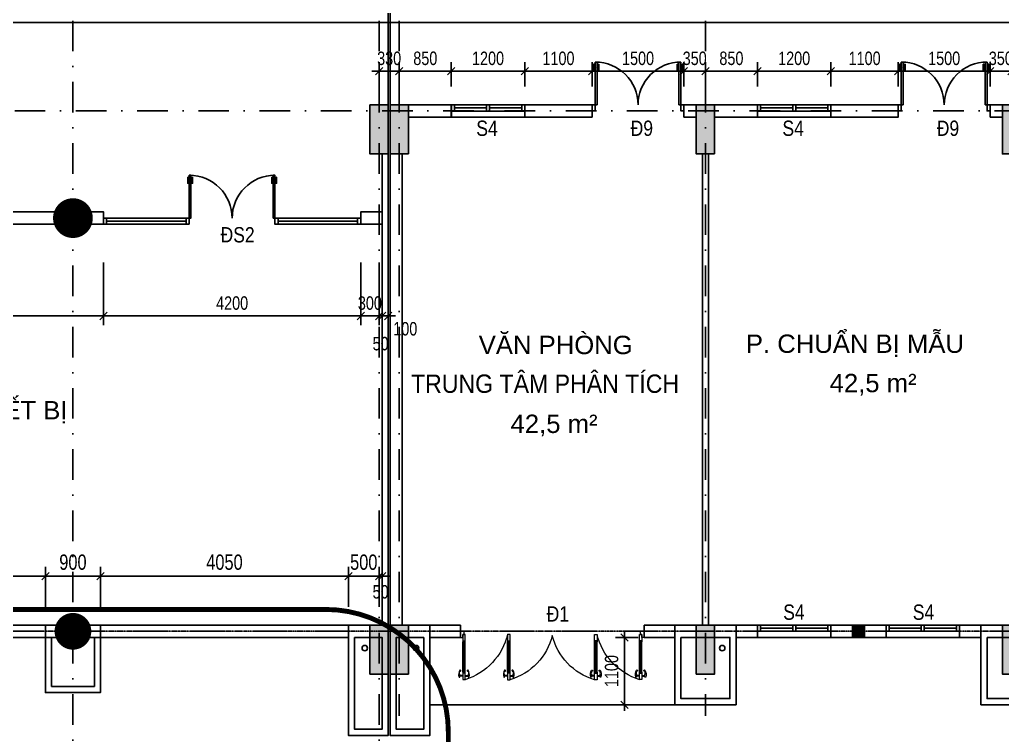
# Model space of a CAD drawing. Header units: millimetres. Extents: x -9574 to 115615, y -25569 to 161230.
# Drawn here: x 34460 to 50510, y -1700 to 9992 of the extents above; entities that cross this region are included whole.
import ezdxf
from ezdxf.enums import TextEntityAlignment as Align

# ---------------------------------------------------------------- set-up
doc = ezdxf.new("R2010")
doc.units = ezdxf.units.MM
for name, pattern in [('KHOANH CT RAM$0$HIDDEN', [9.525, 6.35, -3.175]), ('luoi  H3$0$DASHDOT', [1, 0.5, -0.25, 0, -0.25]), ('luoi  H3$0$DASHDOT2', [0.5, 0.25, -0.125, 0, -0.125])]:
    doc.linetypes.add(name, pattern=pattern)
for name, color, linetype in [('$1$KICHTHUOC', 2, 'Continuous'), ('cot TT T1$0$COT1', 7, 'Continuous'), ('cot TT T1$0$COTPHU7', 7, 'Continuous'), ('CUA3', 3, 'Continuous'), ('cuaTT T1$0$TEXTcuaT1', 2, 'Continuous'), ('DAUCAT$0$GHICHU', 6, 'Continuous'), ('dimTT T1$0$HATCH', 8, 'Continuous'), ('dimTT T1$0$KICHTHUOC', 2, 'Continuous'), ('GAIN TT 1$0$TUONG6', 6, 'Continuous'), ('KHOANH CT RAM$0$REC', 40, 'KHOANH CT RAM$0$HIDDEN'), ('luoi  H3$0$luoi  khe', 5, 'Continuous'), ('luoi  H3$0$truc 3', 8, 'Continuous'), ('luoi  H3$0$TRUC9', 251, 'luoi  H3$0$DASHDOT'), ('text T1$0$textH3', 4, 'Continuous'), ('TT T1$0$03', 4, 'Continuous'), ('TT T1$0$COTPHU7', 7, 'Continuous'), ('TT T1$0$CUA3', 3, 'Continuous'), ('TT T1$0$DODOC2', 7, 'Continuous'), ('TT T1$0$TUONG6', 6, 'Continuous')]:
    doc.layers.add(name, color=color, linetype=linetype)
doc.layers.add('TT T1$0$N-CUA', color=4, linetype='Continuous', lineweight=18)
doc.styles.add('cuaTT T1$0$VNI-Helve-Condense', font='vhelvcn_0.ttf')
doc.styles.add('DAUCAT$0$Tahoma', font='tahoma_1.ttf')
doc.styles.add('dimTT T1$0$Standard', font='txt')
doc.styles.add('dimTT T1$1$VSIMPLEX.SHX', font='VSIMPLEX.SHX', dxfattribs={"width": 0.8})
doc.styles.add('text T1$0$VNI-HELVE', font='vhelven_0.ttf')
doc.dimstyles.new('dimTT T1$0$Standard', dxfattribs={"dimtxt": 0.18, "dimasz": 0.18, "dimexe": 0.18, "dimexo": 0.0625, "dimgap": 0.09, "dimtad": 0, "dimtih": 1, "dimtoh": 1, "dimdec": 4, "dimzin": 0, "dimdsep": 46, "dimtxsty": 'dimTT T1$0$Standard', "dimcen": 0.09, "dimadec": 0, "dimazin": 0, "dimtfac": 1, "dimtdec": 4, "dimtofl": 0, "dimtmove": 0, "dimatfit": 3, "dimfxl": 0, "dimtolj": 1, "dimtzin": 0, "dimarcsym": 0})
doc.dimstyles.new('dimTT T1$1$1-100', dxfattribs={"dimscale": 0, "dimtxt": 220, "dimasz": 120, "dimexe": 150, "dimexo": 300, "dimgap": 100, "dimtad": 1, "dimdec": 0, "dimzin": 0, "dimdsep": 46, "dimtxsty": 'dimTT T1$1$VSIMPLEX.SHX', "dimblk1": 'dimTT T1$1$_OBLIQUE', "dimblk2": 'dimTT T1$1$_OBLIQUE', "dimsah": 1, "dimcen": 0, "dimdle": 100, "dimclrd": 2, "dimclre": 2, "dimclrt": 4, "dimadec": 0, "dimazin": 0, "dimtfac": 1, "dimtdec": 0, "dimtix": 1, "dimtmove": 2, "dimatfit": 3, "dimfxl": 0, "dimtolj": 1, "dimtzin": 0, "dimlwd": -1, "dimlwe": -1, "dimarcsym": 0})

# ---------------------------------------------------------------- blocks, each defined once
blk = doc.blocks.new('luoi  H3')
at = {"layer": 'luoi  H3$0$luoi  khe', "color": 5, "ltscale": 200}
for p, q in [((40480, 23349.4), (40480, 100)), ((40510, 23349.4), (40510, 100))]:
    blk.add_line(p, q, dxfattribs=at)
at = {"layer": 'luoi  H3$0$truc 3', "linetype": 'luoi  H3$0$DASHDOT2', "ltscale": 2000}
for p, q in [((35330, 23976.2), (35330, -12863.1)), ((40330, 23976.2), (40330, -12863.1)), ((40660, 23976.2), (40660, -1379.3)), ((45660, 23976.2), (45660, -1379.3)), ((67881.8, 8500), (5.2, 8500)), ((66816.3, 0), (-994.8, 0))]:
    blk.add_line(p, q, dxfattribs=at)
at = {"layer": 'luoi  H3$0$TRUC9', "ltscale": 2}
blk.add_line((66816.3, 0), (-994.8, 0), dxfattribs=at)
blk = doc.blocks.new('TT T1$0$A$C75A46D49')
at = {"layer": 'TT T1$0$N-CUA'}
for p, q in [((-4255, 411), (-4303, 411)), ((-4255, 401), (-4303, 401)), ((-4255, 344), (-4255, -148)), ((-4215, 411), (-4166, 411)), ((-4215, 401), (-4166, 401)), ((-4214, 344), (-4214, -148)), ((-3524, 412), (-3572, 412)), ((-3524, 402), (-3572, 402)), ((-3524, 345), (-3524, -148)), ((-3483, 412), (-3435, 412)), ((-3483, 402), (-3435, 402)), ((-3483, 345), (-3483, -148)), ((-2102, 412), (-2150, 412)), ((-2102, 402), (-2150, 402)), ((-2102, 345), (-2102, -148)), ((-2061, 412), (-2013, 412)), ((-2061, 402), (-2013, 402)), ((-2061, 345), (-2061, -148)), ((-1368, 411), (-1417, 411)), ((-1368, 401), (-1417, 401)), ((-1368, 344), (-1368, -148)), ((-1328, 411), (-1280, 411)), ((-1328, 401), (-1280, 401)), ((-1328, 344), (-1328, -148))]:
    blk.add_line(p, q, dxfattribs=at)
at = {"layer": 'TT T1$0$N-CUA', "color": 8}
for p, q in [((-4243, 344), (-4243, -148)), ((-4227, 344), (-4227, -148)), ((-3512, 345), (-3512, -148)), ((-3495, 345), (-3495, -148)), ((-2090, 345), (-2090, -148)), ((-2073, 345), (-2073, -148)), ((-1356, 344), (-1356, -148)), ((-1340, 344), (-1340, -148))]:
    blk.add_line(p, q, dxfattribs=at)
at = {"layer": 'TT T1$0$N-CUA'}
for points in [[(-4302, 329, -0.468874), (-4288, 324, -0.765143), (-4303, 312, -0.211764), (-4316, 425), (-4303, 425), (-4303, 388, 0.208252)], [(-4181, 324, -0.468874), (-4167, 329, 0.208252), (-4166, 388), (-4166, 425), (-4153, 425, -0.211764), (-4166, 312, -0.765143)], [(-3571, 330, -0.468874), (-3557, 325, -0.765143), (-3572, 313, -0.211764), (-3585, 426), (-3572, 426), (-3572, 389, 0.208252)], [(-3450, 325, -0.468874), (-3435, 330, 0.208252), (-3435, 389), (-3435, 426), (-3422, 426, -0.211764), (-3435, 313, -0.765143)], [(-2135, 325, 0.468874), (-2150, 330, -0.208252), (-2150, 389), (-2150, 426), (-2163, 426, 0.211764), (-2150, 313, 0.765143)], [(-2014, 330, 0.468874), (-2028, 325, 0.765143), (-2013, 313, 0.211764), (-2000, 426), (-2013, 426), (-2013, 389, -0.208252)], [(-1402, 324, 0.468874), (-1416, 329, -0.208252), (-1417, 388), (-1417, 425), (-1430, 425, 0.211764), (-1417, 312, 0.765143)], [(-1280, 329, 0.468874), (-1295, 324, 0.765143), (-1280, 312, 0.211764), (-1267, 425), (-1280, 425), (-1280, 388, -0.208252)]]:
    blk.add_lwpolyline(points, format="xyb", close=True, dxfattribs=at)
for points in [[(-4243, 360), (-4243, 344), (-4255, 344), (-4255, 468), (-4214, 468), (-4214, 344), (-4227, 344), (-4227, 360)], [(-3512, 361), (-3512, 345), (-3524, 345), (-3524, 469), (-3483, 469), (-3483, 345), (-3495, 345), (-3495, 361)], [(-2073, 361), (-2073, 345), (-2061, 345), (-2061, 469), (-2102, 469), (-2102, 345), (-2090, 345), (-2090, 361)], [(-1340, 360), (-1340, 344), (-1328, 344), (-1328, 468), (-1368, 468), (-1368, 344), (-1356, 344), (-1356, 360)], [(-4255, -148), (-4243, -148), (-4243, -164), (-4227, -164), (-4227, -148), (-4214, -148), (-4214, -272), (-4255, -272)], [(-3524, -148), (-3512, -148), (-3512, -164), (-3495, -164), (-3495, -148), (-3483, -148), (-3483, -272), (-3524, -272)], [(-2061, -148), (-2073, -148), (-2073, -164), (-2090, -164), (-2090, -148), (-2102, -148), (-2102, -272), (-2061, -272)], [(-1328, -148), (-1340, -148), (-1340, -164), (-1356, -164), (-1356, -148), (-1368, -148), (-1368, -272), (-1328, -272)], [(-4230, -272), (-4230, -322), (-4292, -322), (-4292, -222), (-4255, -222), (-4255, -272)], [(-1352, -272), (-1352, -322), (-1291, -322), (-1291, -222), (-1328, -222), (-1328, -272)]]:
    blk.add_lwpolyline(points, close=True, dxfattribs=at)
at = {"layer": 'TT T1$0$N-CUA', "color": 8}
for centre, radius, start, end in [((-4521, -510), 1025, 13.3849, 72.6193), ((-3765, -491), 1001, 13.7039, 73.6477), ((-1820, -491), 1001, 106.3523, 166.2961), ((-1062, -512), 1027, 107.3331, 166.4857)]:
    blk.add_arc(centre, radius, start, end, dxfattribs=at)
blk = doc.blocks.new('TT T1$0$2CANH-03')
at = {"color": 7, "linetype": 'Continuous'}
for p, q in [((-2.4, 93.1), (0, 93.1)), ((-2.4, 91.8), (0, 91.8)), ((4, 93.1), (6.4, 93.1)), ((4, 91.8), (6.4, 91.8)), ((196, 93.1), (193.6, 93.1)), ((196, 91.8), (193.6, 91.8)), ((202.4, 93.1), (200, 93.1)), ((202.4, 91.8), (200, 91.8))]:
    blk.add_line(p, q, dxfattribs=at)
at = {"color": 4, "linetype": 'Continuous'}
for points in [[(-3.7, 95.3), (-2.4, 95.3), (-2.4, 81.3), (-3.7, 81.3)], [(0, 0), (0, 100), (4, 100), (4, 0)], [(7.7, 95.3), (6.4, 95.3), (6.4, 81.3), (7.7, 81.3)], [(192.3, 95.3), (193.6, 95.3), (193.6, 81.3), (192.3, 81.3)], [(200, 0), (200, 100), (196, 100), (196, 0)], [(203.7, 95.3), (202.4, 95.3), (202.4, 81.3), (203.7, 81.3)]]:
    blk.add_lwpolyline(points, close=True, dxfattribs=at)
at = {"linetype": 'Continuous'}
for centre, start, end in [((0, 0), 0, 90), ((200, 0), 90, 180)]:
    blk.add_arc(centre, 100, start, end, dxfattribs=at)
blk = doc.blocks.new('TT T1$0$2CANH-05A')
at = {"layer": 'TT T1$0$CUA3'}
for p, q in [((1350, 100), (50, 100)), ((1350, 50), (50, 50)), ((1350, 0), (50, 0)), ((4150, 100), (2850, 100)), ((4150, 50), (2850, 50)), ((4150, 0), (2850, 0))]:
    blk.add_line(p, q, dxfattribs=at)
for points in [[(50, 0), (0, 0), (0, 100), (50, 100)], [(1400, 0), (1350, 0), (1350, 100), (1400, 100)], [(2850, 0), (2800, 0), (2800, 100), (2850, 100)], [(4200, 0), (4150, 0), (4150, 100), (4200, 100)]]:
    blk.add_lwpolyline(points, close=True, dxfattribs=at)
at = {"layer": 'TT T1$0$CUA3', "xscale": 7, "yscale": 7, "zscale": 7}
blk.add_blockref('TT T1$0$2CANH-03', (1400, 100), dxfattribs=at)
blk = doc.blocks.new('TT T1$0$CUA 1200')
at = {"layer": 'TT T1$0$CUA3'}
for p, q in [((230027, 244954), (228827, 244954)), ((230027, 244854), (230027, 244954)), ((230027, 244854), (228827, 244854)), ((229402, 244804), (228877, 244804)), ((229977, 244804), (229452, 244804)), ((230027, 244754), (228827, 244754))]:
    blk.add_line(p, q, dxfattribs=at)
blk.add_lwpolyline([(228827, 244854), (228827, 244954)], dxfattribs=at)
for points in [[(228827, 244754), (228877, 244754), (228877, 244854), (228827, 244854)], [(229452, 244754), (229402, 244754), (229402, 244854), (229452, 244854)], [(230027, 244754), (229977, 244754), (229977, 244854), (230027, 244854)]]:
    blk.add_lwpolyline(points, close=True, dxfattribs=at)
blk = doc.blocks.new('TT T1$0$Cotvuong')
blk.add_hatch(color=256).paths.add_polyline_path([(50, 50), (-50, 50), (-50, -50), (50, -50)])
blk.add_lwpolyline([(-50, -50), (50, -50), (50, 50), (-50, 50)], close=True)
blk.add_point((0, 0))
blk = doc.blocks.new('TT T1$0$D1500')
at = {"linetype": 'Continuous'}
for p, q in [((-700, -50), (-700, -82)), ((0, -50), (-700, -50)), ((-700, -82), (0, -82)), ((-550, -20), (-663, -20)), ((-663, -20), (-663, -31)), ((-663, -31), (-550, -31)), ((-663, -102), (-550, -102)), ((-663, -112), (-663, -102)), ((-550, -112), (-663, -112)), ((-645, -31), (-645, -50)), ((-645, -82), (-645, -102)), ((-634, -31), (-634, -50)), ((-634, -82), (-634, -102)), ((-550, -31), (-550, -20)), ((-550, -102), (-550, -112)), ((-700, -1418), (0, -1418)), ((-700, -1450), (-700, -1418)), ((-550, -1388), (-663, -1388)), ((-663, -1388), (-663, -1398)), ((-663, -1398), (-550, -1398)), ((-645, -1418), (-645, -1398)), ((-634, -1418), (-634, -1398)), ((-550, -1398), (-550, -1388)), ((0, -1450), (-700, -1450)), ((-663, -1469), (-550, -1469)), ((-663, -1480), (-663, -1469)), ((-550, -1480), (-663, -1480)), ((-645, -1469), (-645, -1450)), ((-634, -1469), (-634, -1450)), ((-550, -1469), (-550, -1480))]:
    blk.add_line(p, q, dxfattribs=at)
at = {"color": 4, "linetype": 'Continuous'}
for p, q in [((0, -82), (0, -50)), ((0, -1418), (0, -1450))]:
    blk.add_line(p, q, dxfattribs=at)
at = {"ltscale": 2}
for points in [[(0, -50), (100, -50), (100, 0), (0, 0)], [(0, -1500), (100, -1500), (100, -1450), (0, -1450)]]:
    blk.add_lwpolyline(points, close=True, dxfattribs=at)
at = {"linetype": 'Continuous', "extrusion": (0, 0, -1)}
blk.add_ellipse((0, -50), major_axis=(495, 495), ratio=1, start_param=2.356194, end_param=3.926991, dxfattribs=at)
at = {"linetype": 'Continuous'}
blk.add_ellipse((0, -1450), major_axis=(-495, 495), ratio=1, start_param=-0.785398, end_param=0.785398, dxfattribs=at)
blk = doc.blocks.new('TT T1')
at = {"layer": 'TT T1$0$03'}
blk.add_lwpolyline([(45160, -1199.6), (41160, -1199.6)], dxfattribs=at)
at = {"layer": 'TT T1$0$DODOC2', "ltscale": 2}
for centre in [(40096.7, -274.4), (40935.2, -274.4), (45935, -274.4)]:
    blk.add_circle(centre, 45, dxfattribs=at)
at = {"layer": 'TT T1$0$TUONG6'}
for points in [[(40810, 8400), (41510, 8400), (41510, 8600), (40810, 8600)], [(42710, 8600), (43810, 8600), (43810, 8400), (42710, 8400)], [(45310, 8400), (45310, 8600), (45510, 8600), (45510, 8400)], [(45810, 8400), (46510, 8400), (46510, 8600), (45810, 8600)], [(47710, 8600), (48810, 8600), (48810, 8400), (47710, 8400)], [(50310, 8400), (50310, 8600), (50510, 8600), (50510, 8400)], [(40380, 7800), (40380, 100.4), (40480, 100.4), (40480, 7800)], [(40510, 7800), (40510, 100.4), (40710, 100.4), (40710, 7800)], [(45610, 7800.2), (45610, 100.6), (45710, 100.6), (45710, 7800.6)], [(35330, 6650.2), (35330, 6850.2), (29830, 6850.2), (29830, 6650.2)], [(35330, 6650.2), (35330, 6850.2), (35830, 6850.2), (35830, 6650.2)], [(40380, 6850.2), (40380, 6650.2), (40030, 6650.2), (40030, 6850.2)], [(41660.1, 100.4), (41160.2, 100.4), (41160.2, -99.6), (41660.1, -99.6)], [(44660.1, 100.4), (45160, 100.4), (45160, -99.6), (44660.1, -99.6)], [(46160, -99.3), (46510, -99.3), (46510, 100.7), (46160, 100.7)], [(47710, 100.7), (48060, 100.7), (48060, -99.3), (47710, -99.3)], [(48610, 100.7), (48260, 100.7), (48260, -99.3), (48610, -99.3)], [(50160, -99.3), (49810, -99.3), (49810, 100.7), (50160, 100.7)]]:
    blk.add_lwpolyline(points, close=True, dxfattribs=at)
blk.add_lwpolyline([(25830, 100.4), (39829.9, 100.4), (39829.9, -99.6), (25830, -99.6)], dxfattribs=at)
at = {"layer": 'TT T1$0$03', "rotation": 180}
for p in [(271537.4, 253353.6), (276537.4, 253353.6), (276537.4, 244854.3), (278637.4, 244854.3)]:
    blk.add_blockref('TT T1$0$CUA 1200', p, dxfattribs=at)
at = {"layer": 'TT T1$0$COTPHU7', "ltscale": 2, "xscale": 2, "yscale": 2, "rotation": 180}
blk.add_blockref('TT T1$0$Cotvuong', (48160, 0.7), dxfattribs=at)
at = {"layer": 'TT T1$0$CUA3', "rotation": 270}
for p in [(45310, 8600), (50310, 8600)]:
    blk.add_blockref('TT T1$0$D1500', p, dxfattribs=at)
at = {"layer": 'TT T1$0$CUA3'}
blk.add_blockref('TT T1$0$2CANH-05A', (35830, 6650.2), dxfattribs=at)
at = {"layer": 'TT T1$0$CUA3', "xscale": -1, "rotation": 180}
blk.add_blockref('TT T1$0$A$C75A46D49', (45951.7, -321.9), dxfattribs=at)
blk = doc.blocks.new('text T1')
at = {"layer": 'text T1$0$textH3', "style": 'text T1$0$VNI-HELVE'}
for s, p in [('VAÊN PHOØNG', (41958, 4528)), ('P. CHUAÅN BÒ MAÃU', (46321, 4548)), ('42,5 m²', (47689, 3906)), ('P. THÍ NGHIEÄM THIEÁT BÒ', (30422, 3462)), ('42,5 m²', (42478, 3240))]:
    blk.add_text(s, height=300, dxfattribs=at).set_placement(p)
at = {"layer": 'text T1$0$textH3', "style": 'text T1$0$VNI-HELVE', "width": 0.9}
blk.add_text(' TRUNG TAÂM PHAÂN TÍCH', height=300, dxfattribs=at).set_placement((40747, 3895))
blk = doc.blocks.new('*U229')
blk.add_line((-7.94, 0), (-1020, 0))
at = {"style": 'DAUCAT$0$Tahoma', "flags": 8}
for tag, p in [('VIEWNUMBER-b', (-1027.94, 0)), ('VIEWNUMBER', (0, 0))]:
    blk.add_attdef(tag, text='', height=2.5, dxfattribs=at).set_placement(p, align=Align.BOTTOM_CENTER)
for tag, p in [('SHEETNUMBER-b', (-1027.94, -1.59)), ('SHEETNUMBER', (0, -1.59))]:
    blk.add_attdef(tag, text='', height=2.5, dxfattribs=at).set_placement(p, align=Align.TOP_CENTER)
blk = doc.blocks.new('DAUCAT')
at = {"layer": 'DAUCAT$0$GHICHU', "color": 6, "xscale": 70, "yscale": 70, "zscale": 70}
blk.add_blockref('*U229', (68831, 9947), dxfattribs=at)
blk = doc.blocks.new('GAIN TT 1')
at = {"layer": 'GAIN TT 1$0$TUONG6'}
for points in [[(34880.1, 100), (35780.1, 100), (35780.1, -500), (35780.1, -500), (35780.1, -1000), (34880.1, -1000), (34880.1, -500), (34880.1, -500), (34880.1, 100), (34880.1, 100)], [(35680.1, -100), (35680.1, -400), (35680.1, -400), (35680.1, -900), (34980.1, -900), (34980.1, -400), (34980.1, -400), (34980.1, -100), (35680.1, -100)]]:
    blk.add_lwpolyline(points, dxfattribs=at)
for points in [[(39829.9, 100.5), (40480, 100.5), (40480, -1699.6), (39829.9, -1699.6)], [(41160.1, 100.5), (40510, 100.5), (40510, -1699.6), (41160.1, -1699.6)], [(45160, 100.4), (46160, 100.4), (46160, -1199.2), (45160, -1199.2)], [(50160, 100.4), (51160, 100.4), (51160, -1199.2), (50160, -1199.2)], [(39929.9, -99.5), (40380, -99.5), (40380, -1599.6), (39929.9, -1599.6)], [(41060.1, -99.5), (40610, -99.5), (40610, -1599.6), (41060.1, -1599.6)], [(45260, -99.6), (46060, -99.6), (46060, -1099.2), (45260, -1099.2)], [(50260, -99.6), (51060, -99.6), (51060, -1099.2), (50260, -1099.2)]]:
    blk.add_lwpolyline(points, close=True, dxfattribs=at)
blk = doc.blocks.new('cot TT T1$0$COTRET')
at = {"layer": 'cot TT T1$0$COT1'}
for points in [[(14950, -12100), (15250, -12100), (15250, -11300), (14950, -11300)], [(19950, -12100), (20250, -12100), (20250, -11300), (19950, -11300)], [(24950, -12100), (25250, -12100), (25250, -11300), (24950, -11300)], [(25280, -12100), (25580, -12100), (25580, -11300), (25280, -11300)], [(14950, -19800), (15250, -19800), (15250, -20600), (14950, -20600)], [(19950, -19800), (20250, -19800), (20250, -20600), (19950, -20600)], [(24950, -19800), (25250, -19800), (25250, -20600), (24950, -20600)], [(25280, -19800), (25580, -19800), (25580, -20600), (25280, -20600)]]:
    blk.add_hatch(color=256, dxfattribs=at).paths.add_polyline_path(points)
for points in [[(14950, -12100), (15250, -12100), (15250, -11300), (14950, -11300)], [(19950, -12100), (20250, -12100), (20250, -11300), (19950, -11300)], [(24950, -12100), (25250, -12100), (25250, -11300), (24950, -11300)], [(25280, -12100), (25580, -12100), (25580, -11300), (25280, -11300)], [(14950, -19800), (15250, -19800), (15250, -20600), (14950, -20600)], [(19950, -19800), (20250, -19800), (20250, -20600), (19950, -20600)], [(24950, -19800), (25250, -19800), (25250, -20600), (24950, -20600)], [(25280, -19800), (25580, -19800), (25580, -20600), (25280, -20600)]]:
    blk.add_lwpolyline(points, close=True, dxfattribs=at)
at = {"layer": 'cot TT T1$0$COT1', "ltscale": 2}
for points, const_width in [([(30268, -13150, 1), (30592, -13150, 1)], 325), ([(30280, -19900, 1), (30580, -19900, 1)], 300)]:
    blk.add_lwpolyline(points, format="xyb", close=True, dxfattribs=dict(at, const_width=const_width))
blk = doc.blocks.new('cot TT T1$0$Cotvuong')
blk.add_hatch(color=256).paths.add_polyline_path([(50, 50), (-50, 50), (-50, -50), (50, -50)])
blk.add_lwpolyline([(-50, -50), (50, -50), (50, 50), (-50, 50)], close=True)
blk.add_point((0, 0))
blk = doc.blocks.new('cot TT T1')
at = {"layer": 'cot TT T1$0$COT1', "ltscale": 2, "extrusion": (0, 0, -1), "zscale": -1}
blk.add_blockref('cot TT T1$0$COTRET', (-65760, 19900), dxfattribs=at)
at = {"layer": 'cot TT T1$0$COTPHU7', "ltscale": 2, "xscale": 2, "yscale": 2, "rotation": 180}
blk.add_blockref('cot TT T1$0$Cotvuong', (48160, 1), dxfattribs=at)
blk = doc.blocks.new('KHOANH CT RAM')
at = {"layer": 'KHOANH CT RAM$0$REC', "ltscale": 100, "const_width": 80}
blk.add_lwpolyline([(23992, -9812), (23992, -1643, -0.414214), (25992, 357), (39461, 357, -0.414214), (41461, -1643), (41461, -9812, -0.414214), (39461, -11812), (25992, -11812, -0.414214)], format="xyb", close=True, dxfattribs=at)
blk = doc.blocks.new('dimTT T1$1$_OBLIQUE')
at = {"color": 0, "linetype": 'ByBlock'}
blk.add_line((-0.5, -0.5), (0.5, 0.5), dxfattribs=at)
blk = doc.blocks.new('*D2136')
at = {"layer": 'DEFPOINTS', "color": 0, "ltscale": 2}
for p in [(40380, 903), (40330, 101), (40380, 101)]:
    blk.add_point(p, dxfattribs=at)
at = {"layer": 'dimTT T1$0$KICHTHUOC', "color": 2, "ltscale": 2}
for p, q in [((40330, 401), (40330, 1053)), ((40380, 401), (40380, 1053)), ((40330, 903), (40210, 903)), ((40330, 903), (40380, 903)), ((40380, 903), (40500, 903))]:
    blk.add_line(p, q, dxfattribs=at)
at = {"layer": 'dimTT T1$0$KICHTHUOC', "color": 2, "ltscale": 2, "xscale": 120, "yscale": 120, "zscale": 120}
blk.add_blockref('dimTT T1$1$_OBLIQUE', (40330, 903), dxfattribs=at)
at = {"layer": 'dimTT T1$0$KICHTHUOC', "color": 2, "ltscale": 2, "xscale": 120, "yscale": 120, "zscale": 120, "rotation": 180}
blk.add_blockref('dimTT T1$1$_OBLIQUE', (40380, 903), dxfattribs=at)
at = {"layer": 'dimTT T1$0$KICHTHUOC', "color": 4, "ltscale": 2, "insert": (40355, 644), "char_height": 220, "attachment_point": 5, "style": 'dimTT T1$1$VSIMPLEX.SHX'}
blk.add_mtext('\\A1;50', dxfattribs=at)
blk = doc.blocks.new('*D2265')
at = {"layer": 'DEFPOINTS', "color": 0, "ltscale": 2}
for p in [(29830, 6326), (35830, 6326), (35830, 5151)]:
    blk.add_point(p, dxfattribs=at)
at = {"layer": 'dimTT T1$0$KICHTHUOC', "color": 2, "ltscale": 2}
for p, q in [((29830, 6026), (29830, 5001)), ((35830, 6026), (35830, 5001)), ((29730, 5151), (35930, 5151))]:
    blk.add_line(p, q, dxfattribs=at)
at = {"layer": 'dimTT T1$0$KICHTHUOC', "color": 2, "ltscale": 2, "xscale": 120, "yscale": 120, "zscale": 120, "rotation": 180}
blk.add_blockref('dimTT T1$1$_OBLIQUE', (29830, 5151), dxfattribs=at)
at = {"layer": 'dimTT T1$0$KICHTHUOC', "color": 2, "ltscale": 2, "xscale": 120, "yscale": 120, "zscale": 120}
blk.add_blockref('dimTT T1$1$_OBLIQUE', (35830, 5151), dxfattribs=at)
at = {"layer": 'dimTT T1$0$KICHTHUOC', "color": 4, "ltscale": 2, "insert": (32830, 5361), "char_height": 220, "attachment_point": 5, "style": 'dimTT T1$1$VSIMPLEX.SHX'}
blk.add_mtext('\\A1;6000', dxfattribs=at)
blk = doc.blocks.new('*D2266')
at = {"layer": 'DEFPOINTS', "color": 0, "ltscale": 2}
for p in [(35830, 6326), (40030, 6326), (40030, 5151)]:
    blk.add_point(p, dxfattribs=at)
at = {"layer": 'dimTT T1$0$KICHTHUOC', "color": 2, "ltscale": 2}
for p, q in [((35830, 6026), (35830, 5001)), ((40030, 6026), (40030, 5001)), ((35730, 5151), (40130, 5151))]:
    blk.add_line(p, q, dxfattribs=at)
at = {"layer": 'dimTT T1$0$KICHTHUOC', "color": 2, "ltscale": 2, "xscale": 120, "yscale": 120, "zscale": 120, "rotation": 180}
blk.add_blockref('dimTT T1$1$_OBLIQUE', (35830, 5151), dxfattribs=at)
at = {"layer": 'dimTT T1$0$KICHTHUOC', "color": 2, "ltscale": 2, "xscale": 120, "yscale": 120, "zscale": 120}
blk.add_blockref('dimTT T1$1$_OBLIQUE', (40030, 5151), dxfattribs=at)
at = {"layer": 'dimTT T1$0$KICHTHUOC', "color": 4, "ltscale": 2, "insert": (37930, 5361), "char_height": 220, "attachment_point": 5, "style": 'dimTT T1$1$VSIMPLEX.SHX'}
blk.add_mtext('\\A1;4200', dxfattribs=at)
blk = doc.blocks.new('*D2267')
at = {"layer": 'DEFPOINTS', "color": 0, "ltscale": 2}
for p in [(40030, 6326), (40330, 6326), (40330, 5151)]:
    blk.add_point(p, dxfattribs=at)
at = {"layer": 'dimTT T1$0$KICHTHUOC', "color": 2, "ltscale": 2}
for p, q in [((40030, 6026), (40030, 5001)), ((40330, 6026), (40330, 5001)), ((40030, 5151), (39910, 5151)), ((40030, 5151), (40330, 5151)), ((40330, 5151), (40450, 5151))]:
    blk.add_line(p, q, dxfattribs=at)
at = {"layer": 'dimTT T1$0$KICHTHUOC', "color": 2, "ltscale": 2, "xscale": 120, "yscale": 120, "zscale": 120}
blk.add_blockref('dimTT T1$1$_OBLIQUE', (40030, 5151), dxfattribs=at)
at = {"layer": 'dimTT T1$0$KICHTHUOC', "color": 2, "ltscale": 2, "xscale": 120, "yscale": 120, "zscale": 120, "rotation": 180}
blk.add_blockref('dimTT T1$1$_OBLIQUE', (40330, 5151), dxfattribs=at)
at = {"layer": 'dimTT T1$0$KICHTHUOC', "color": 4, "ltscale": 2, "insert": (40180, 5361), "char_height": 220, "attachment_point": 5, "style": 'dimTT T1$1$VSIMPLEX.SHX'}
blk.add_mtext('\\A1;300', dxfattribs=at)
blk = doc.blocks.new('*D2268')
at = {"layer": 'DEFPOINTS', "color": 0, "ltscale": 2}
for p in [(40330, 6326), (40380, 6326), (40380, 5151)]:
    blk.add_point(p, dxfattribs=at)
at = {"layer": 'dimTT T1$0$KICHTHUOC', "color": 2, "ltscale": 2}
for p, q in [((40330, 6026), (40330, 5001)), ((40380, 6026), (40380, 5001)), ((40330, 5151), (40210, 5151)), ((40330, 5151), (40380, 5151)), ((40380, 5151), (40500, 5151))]:
    blk.add_line(p, q, dxfattribs=at)
at = {"layer": 'dimTT T1$0$KICHTHUOC', "color": 2, "ltscale": 2, "xscale": 120, "yscale": 120, "zscale": 120}
blk.add_blockref('dimTT T1$1$_OBLIQUE', (40330, 5151), dxfattribs=at)
at = {"layer": 'dimTT T1$0$KICHTHUOC', "color": 2, "ltscale": 2, "xscale": 120, "yscale": 120, "zscale": 120, "rotation": 180}
blk.add_blockref('dimTT T1$1$_OBLIQUE', (40380, 5151), dxfattribs=at)
at = {"layer": 'dimTT T1$0$KICHTHUOC', "color": 4, "ltscale": 2, "insert": (40355, 4698), "char_height": 220, "attachment_point": 5, "style": 'dimTT T1$1$VSIMPLEX.SHX'}
blk.add_mtext('\\A1;50', dxfattribs=at)
blk = doc.blocks.new('*D2269')
at = {"layer": 'DEFPOINTS', "color": 0, "ltscale": 2}
for p in [(40380, 6326), (40480, 6326), (40480, 5151)]:
    blk.add_point(p, dxfattribs=at)
at = {"layer": 'dimTT T1$0$KICHTHUOC', "color": 2, "ltscale": 2}
for p, q in [((40380, 6026), (40380, 5001)), ((40480, 6026), (40480, 5001)), ((40380, 5151), (40260, 5151)), ((40380, 5151), (40480, 5151)), ((40480, 5151), (40600, 5151))]:
    blk.add_line(p, q, dxfattribs=at)
at = {"layer": 'dimTT T1$0$KICHTHUOC', "color": 2, "ltscale": 2, "xscale": 120, "yscale": 120, "zscale": 120}
blk.add_blockref('dimTT T1$1$_OBLIQUE', (40380, 5151), dxfattribs=at)
at = {"layer": 'dimTT T1$0$KICHTHUOC', "color": 2, "ltscale": 2, "xscale": 120, "yscale": 120, "zscale": 120, "rotation": 180}
blk.add_blockref('dimTT T1$1$_OBLIQUE', (40480, 5151), dxfattribs=at)
at = {"layer": 'dimTT T1$0$KICHTHUOC', "color": 4, "ltscale": 2, "insert": (40758, 4941), "char_height": 220, "attachment_point": 5, "style": 'dimTT T1$1$VSIMPLEX.SHX'}
blk.add_mtext('\\A1;100', dxfattribs=at)
blk = doc.blocks.new('*D2294')
at = {"layer": 'DEFPOINTS', "color": 0}
for p in [(40660, 9149), (40330, 8600), (40660, 8600)]:
    blk.add_point(p, dxfattribs=at)
at = {"layer": 'dimTT T1$0$HATCH', "color": 2}
for p, q in [((40330, 9149), (40210, 9149)), ((40330, 8900), (40330, 9299)), ((40330, 9149), (40660, 9149)), ((40660, 8900), (40660, 9299)), ((40660, 9149), (40780, 9149))]:
    blk.add_line(p, q, dxfattribs=at)
at = {"layer": 'dimTT T1$0$HATCH', "color": 2, "xscale": 120, "yscale": 120, "zscale": 120}
blk.add_blockref('dimTT T1$1$_OBLIQUE', (40330, 9149), dxfattribs=at)
at = {"layer": 'dimTT T1$0$HATCH', "color": 2, "xscale": 120, "yscale": 120, "zscale": 120, "rotation": 180}
blk.add_blockref('dimTT T1$1$_OBLIQUE', (40660, 9149), dxfattribs=at)
at = {"layer": 'dimTT T1$0$HATCH', "color": 4, "insert": (40495, 9359), "char_height": 220, "attachment_point": 5, "style": 'dimTT T1$1$VSIMPLEX.SHX'}
blk.add_mtext('\\A1;330', dxfattribs=at)
blk = doc.blocks.new('*D2295')
at = {"layer": 'DEFPOINTS', "color": 0}
for p in [(41510, 9149), (40660, 8600), (41510, 8600)]:
    blk.add_point(p, dxfattribs=at)
at = {"layer": 'dimTT T1$0$HATCH', "color": 2}
for p, q in [((40560, 9149), (41610, 9149)), ((40660, 8900), (40660, 9299)), ((41510, 8900), (41510, 9299))]:
    blk.add_line(p, q, dxfattribs=at)
at = {"layer": 'dimTT T1$0$HATCH', "color": 2, "xscale": 120, "yscale": 120, "zscale": 120}
for p, rotation in [((40660, 9149), 179.9999999999997), ((41510, 9149), 359.9999999999997)]:
    blk.add_blockref('dimTT T1$1$_OBLIQUE', p, dxfattribs=dict(at, rotation=rotation))
at = {"layer": 'dimTT T1$0$HATCH', "color": 4, "insert": (41085, 9359), "char_height": 220, "attachment_point": 5, "style": 'dimTT T1$1$VSIMPLEX.SHX'}
blk.add_mtext('\\A1;850', dxfattribs=at)
blk = doc.blocks.new('*D2296')
at = {"layer": 'DEFPOINTS', "color": 0}
for p in [(42710, 9149), (41510, 8600), (42710, 8600)]:
    blk.add_point(p, dxfattribs=at)
at = {"layer": 'dimTT T1$0$HATCH', "color": 2}
for p, q in [((41410, 9149), (42810, 9149)), ((41510, 8900), (41510, 9299)), ((42710, 8900), (42710, 9299))]:
    blk.add_line(p, q, dxfattribs=at)
at = {"layer": 'dimTT T1$0$HATCH', "color": 2, "xscale": 120, "yscale": 120, "zscale": 120}
for p, rotation in [((41510, 9149), 179.9999999999997), ((42710, 9149), 359.9999999999997)]:
    blk.add_blockref('dimTT T1$1$_OBLIQUE', p, dxfattribs=dict(at, rotation=rotation))
at = {"layer": 'dimTT T1$0$HATCH', "color": 4, "insert": (42110, 9359), "char_height": 220, "attachment_point": 5, "style": 'dimTT T1$1$VSIMPLEX.SHX'}
blk.add_mtext('\\A1;1200', dxfattribs=at)
blk = doc.blocks.new('*D2297')
at = {"layer": 'DEFPOINTS', "color": 0}
for p in [(43810, 9149), (42710, 8600), (43810, 8600)]:
    blk.add_point(p, dxfattribs=at)
at = {"layer": 'dimTT T1$0$HATCH', "color": 2}
for p, q in [((42610, 9149), (43910, 9149)), ((42710, 8900), (42710, 9299)), ((43810, 8900), (43810, 9299))]:
    blk.add_line(p, q, dxfattribs=at)
at = {"layer": 'dimTT T1$0$HATCH', "color": 2, "xscale": 120, "yscale": 120, "zscale": 120}
for p, rotation in [((42710, 9149), 179.9999999999997), ((43810, 9149), 359.9999999999997)]:
    blk.add_blockref('dimTT T1$1$_OBLIQUE', p, dxfattribs=dict(at, rotation=rotation))
at = {"layer": 'dimTT T1$0$HATCH', "color": 4, "insert": (43260, 9359), "char_height": 220, "attachment_point": 5, "style": 'dimTT T1$1$VSIMPLEX.SHX'}
blk.add_mtext('\\A1;1100', dxfattribs=at)
blk = doc.blocks.new('*D2298')
at = {"layer": 'DEFPOINTS', "color": 0}
for p in [(45310, 9149), (43810, 8600), (45310, 8600)]:
    blk.add_point(p, dxfattribs=at)
at = {"layer": 'dimTT T1$0$HATCH', "color": 2}
for p, q in [((43710, 9149), (45410, 9149)), ((43810, 8900), (43810, 9299)), ((45310, 8900), (45310, 9299))]:
    blk.add_line(p, q, dxfattribs=at)
at = {"layer": 'dimTT T1$0$HATCH', "color": 2, "xscale": 120, "yscale": 120, "zscale": 120}
for p, rotation in [((43810, 9149), 179.9999999999997), ((45310, 9149), 359.9999999999997)]:
    blk.add_blockref('dimTT T1$1$_OBLIQUE', p, dxfattribs=dict(at, rotation=rotation))
at = {"layer": 'dimTT T1$0$HATCH', "color": 4, "insert": (44560, 9359), "char_height": 220, "attachment_point": 5, "style": 'dimTT T1$1$VSIMPLEX.SHX'}
blk.add_mtext('\\A1;1500', dxfattribs=at)
blk = doc.blocks.new('*D2299')
at = {"layer": 'DEFPOINTS', "color": 0}
for p in [(45660, 9149), (45310, 8600), (45660, 8600)]:
    blk.add_point(p, dxfattribs=at)
at = {"layer": 'dimTT T1$0$HATCH', "color": 2}
for p, q in [((45310, 9149), (45190, 9149)), ((45310, 8900), (45310, 9299)), ((45310, 9149), (45660, 9149)), ((45660, 8900), (45660, 9299)), ((45660, 9149), (45780, 9149))]:
    blk.add_line(p, q, dxfattribs=at)
at = {"layer": 'dimTT T1$0$HATCH', "color": 2, "xscale": 120, "yscale": 120, "zscale": 120}
for p, rotation in [((45310, 9149), 359.9999999999997), ((45660, 9149), 179.9999999999997)]:
    blk.add_blockref('dimTT T1$1$_OBLIQUE', p, dxfattribs=dict(at, rotation=rotation))
at = {"layer": 'dimTT T1$0$HATCH', "color": 4, "insert": (45485, 9359), "char_height": 220, "attachment_point": 5, "style": 'dimTT T1$1$VSIMPLEX.SHX'}
blk.add_mtext('\\A1;350', dxfattribs=at)
blk = doc.blocks.new('*D2300')
at = {"layer": 'DEFPOINTS', "color": 0}
for p in [(46510, 9149), (45660, 8600), (46510, 8600)]:
    blk.add_point(p, dxfattribs=at)
at = {"layer": 'dimTT T1$0$HATCH', "color": 2}
for p, q in [((45560, 9149), (46610, 9149)), ((45660, 8900), (45660, 9299)), ((46510, 8900), (46510, 9299))]:
    blk.add_line(p, q, dxfattribs=at)
at = {"layer": 'dimTT T1$0$HATCH', "color": 2, "xscale": 120, "yscale": 120, "zscale": 120}
for p, rotation in [((45660, 9149), 179.9999999999997), ((46510, 9149), 359.9999999999997)]:
    blk.add_blockref('dimTT T1$1$_OBLIQUE', p, dxfattribs=dict(at, rotation=rotation))
at = {"layer": 'dimTT T1$0$HATCH', "color": 4, "insert": (46085, 9359), "char_height": 220, "attachment_point": 5, "style": 'dimTT T1$1$VSIMPLEX.SHX'}
blk.add_mtext('\\A1;850', dxfattribs=at)
blk = doc.blocks.new('*D2301')
at = {"layer": 'DEFPOINTS', "color": 0}
for p in [(47710, 9149), (46510, 8600), (47710, 8600)]:
    blk.add_point(p, dxfattribs=at)
at = {"layer": 'dimTT T1$0$HATCH', "color": 2}
for p, q in [((46410, 9149), (47810, 9149)), ((46510, 8900), (46510, 9299)), ((47710, 8900), (47710, 9299))]:
    blk.add_line(p, q, dxfattribs=at)
at = {"layer": 'dimTT T1$0$HATCH', "color": 2, "xscale": 120, "yscale": 120, "zscale": 120}
for p, rotation in [((46510, 9149), 179.9999999999997), ((47710, 9149), 359.9999999999997)]:
    blk.add_blockref('dimTT T1$1$_OBLIQUE', p, dxfattribs=dict(at, rotation=rotation))
at = {"layer": 'dimTT T1$0$HATCH', "color": 4, "insert": (47110, 9359), "char_height": 220, "attachment_point": 5, "style": 'dimTT T1$1$VSIMPLEX.SHX'}
blk.add_mtext('\\A1;1200', dxfattribs=at)
blk = doc.blocks.new('*D2302')
at = {"layer": 'DEFPOINTS', "color": 0}
for p in [(48810, 9149), (47710, 8600), (48810, 8600)]:
    blk.add_point(p, dxfattribs=at)
at = {"layer": 'dimTT T1$0$HATCH', "color": 2}
for p, q in [((47610, 9149), (48910, 9149)), ((47710, 8900), (47710, 9299)), ((48810, 8900), (48810, 9299))]:
    blk.add_line(p, q, dxfattribs=at)
at = {"layer": 'dimTT T1$0$HATCH', "color": 2, "xscale": 120, "yscale": 120, "zscale": 120}
for p, rotation in [((47710, 9149), 179.9999999999997), ((48810, 9149), 359.9999999999997)]:
    blk.add_blockref('dimTT T1$1$_OBLIQUE', p, dxfattribs=dict(at, rotation=rotation))
at = {"layer": 'dimTT T1$0$HATCH', "color": 4, "insert": (48260, 9359), "char_height": 220, "attachment_point": 5, "style": 'dimTT T1$1$VSIMPLEX.SHX'}
blk.add_mtext('\\A1;1100', dxfattribs=at)
blk = doc.blocks.new('*D2303')
at = {"layer": 'DEFPOINTS', "color": 0}
for p in [(50310, 9149), (48810, 8600), (50310, 8600)]:
    blk.add_point(p, dxfattribs=at)
at = {"layer": 'dimTT T1$0$HATCH', "color": 2}
for p, q in [((48710, 9149), (50410, 9149)), ((48810, 8900), (48810, 9299)), ((50310, 8900), (50310, 9299))]:
    blk.add_line(p, q, dxfattribs=at)
at = {"layer": 'dimTT T1$0$HATCH', "color": 2, "xscale": 120, "yscale": 120, "zscale": 120}
for p, rotation in [((48810, 9149), 179.9999999999997), ((50310, 9149), 359.9999999999997)]:
    blk.add_blockref('dimTT T1$1$_OBLIQUE', p, dxfattribs=dict(at, rotation=rotation))
at = {"layer": 'dimTT T1$0$HATCH', "color": 4, "insert": (49560, 9359), "char_height": 220, "attachment_point": 5, "style": 'dimTT T1$1$VSIMPLEX.SHX'}
blk.add_mtext('\\A1;1500', dxfattribs=at)
blk = doc.blocks.new('*D2304')
at = {"layer": 'DEFPOINTS', "color": 0}
for p in [(50660, 9149), (50310, 8600), (50660, 8600)]:
    blk.add_point(p, dxfattribs=at)
at = {"layer": 'dimTT T1$0$HATCH', "color": 2}
for p, q in [((50310, 9149), (50190, 9149)), ((50310, 8900), (50310, 9299)), ((50310, 9149), (50660, 9149)), ((50660, 8900), (50660, 9299)), ((50660, 9149), (50780, 9149))]:
    blk.add_line(p, q, dxfattribs=at)
at = {"layer": 'dimTT T1$0$HATCH', "color": 2, "xscale": 120, "yscale": 120, "zscale": 120}
for p, rotation in [((50310, 9149), 359.9999999999997), ((50660, 9149), 179.9999999999997)]:
    blk.add_blockref('dimTT T1$1$_OBLIQUE', p, dxfattribs=dict(at, rotation=rotation))
at = {"layer": 'dimTT T1$0$HATCH', "color": 4, "insert": (50485, 9359), "char_height": 220, "attachment_point": 5, "style": 'dimTT T1$1$VSIMPLEX.SHX'}
blk.add_mtext('\\A1;350', dxfattribs=at)
blk = doc.blocks.new('*D2322')
at = {"color": 2}
for p, q in [((30780, 400), (30780, 1053)), ((34880, 400), (34880, 1053)), ((30680, 903), (34980, 903))]:
    blk.add_line(p, q, dxfattribs=at)
at = {"layer": 'DEFPOINTS', "color": 0}
for p in [(34880, 903), (30780, 100), (34880, 100)]:
    blk.add_point(p, dxfattribs=at)
at = {"color": 2, "xscale": 120, "yscale": 120, "zscale": 120, "rotation": 180}
blk.add_blockref('dimTT T1$1$_OBLIQUE', (30780, 903), dxfattribs=at)
at = {"color": 2, "xscale": 120, "yscale": 120, "zscale": 120}
blk.add_blockref('dimTT T1$1$_OBLIQUE', (34880, 903), dxfattribs=at)
at = {"color": 4, "insert": (32830, 1128), "char_height": 250, "attachment_point": 5, "style": 'dimTT T1$1$VSIMPLEX.SHX'}
blk.add_mtext('\\A1;4100', dxfattribs=at)
blk = doc.blocks.new('*D2323')
at = {"color": 2}
for p, q in [((34880, 400), (34880, 1053)), ((35780, 400), (35780, 1053)), ((34780, 903), (35880, 903))]:
    blk.add_line(p, q, dxfattribs=at)
at = {"layer": 'DEFPOINTS', "color": 0}
for p in [(35780, 903), (34880, 100), (35780, 100)]:
    blk.add_point(p, dxfattribs=at)
at = {"color": 2, "xscale": 120, "yscale": 120, "zscale": 120, "rotation": 180}
blk.add_blockref('dimTT T1$1$_OBLIQUE', (34880, 903), dxfattribs=at)
at = {"color": 2, "xscale": 120, "yscale": 120, "zscale": 120}
blk.add_blockref('dimTT T1$1$_OBLIQUE', (35780, 903), dxfattribs=at)
at = {"color": 4, "insert": (35330, 1128), "char_height": 250, "attachment_point": 5, "style": 'dimTT T1$1$VSIMPLEX.SHX'}
blk.add_mtext('\\A1;900', dxfattribs=at)
blk = doc.blocks.new('*D2324')
at = {"color": 2}
for p, q in [((35780, 400), (35780, 1053)), ((39830, 401), (39830, 1053)), ((35680, 903), (39930, 903))]:
    blk.add_line(p, q, dxfattribs=at)
at = {"layer": 'DEFPOINTS', "color": 0}
for p in [(39830, 903), (35780, 100), (39830, 101)]:
    blk.add_point(p, dxfattribs=at)
at = {"color": 2, "xscale": 120, "yscale": 120, "zscale": 120, "rotation": 180}
blk.add_blockref('dimTT T1$1$_OBLIQUE', (35780, 903), dxfattribs=at)
at = {"color": 2, "xscale": 120, "yscale": 120, "zscale": 120}
blk.add_blockref('dimTT T1$1$_OBLIQUE', (39830, 903), dxfattribs=at)
at = {"color": 4, "insert": (37805, 1128), "char_height": 250, "attachment_point": 5, "style": 'dimTT T1$1$VSIMPLEX.SHX'}
blk.add_mtext('\\A1;4050', dxfattribs=at)
blk = doc.blocks.new('*D2325')
at = {"color": 2}
for p, q in [((39830, 401), (39830, 1053)), ((40330, 401), (40330, 1053)), ((39830, 903), (39710, 903)), ((39830, 903), (40330, 903)), ((40330, 903), (40450, 903))]:
    blk.add_line(p, q, dxfattribs=at)
at = {"layer": 'DEFPOINTS', "color": 0}
for p in [(40330, 903), (39830, 101), (40330, 101)]:
    blk.add_point(p, dxfattribs=at)
at = {"color": 2, "xscale": 120, "yscale": 120, "zscale": 120}
blk.add_blockref('dimTT T1$1$_OBLIQUE', (39830, 903), dxfattribs=at)
at = {"color": 2, "xscale": 120, "yscale": 120, "zscale": 120, "rotation": 180}
blk.add_blockref('dimTT T1$1$_OBLIQUE', (40330, 903), dxfattribs=at)
at = {"color": 4, "insert": (40080, 1128), "char_height": 250, "attachment_point": 5, "style": 'dimTT T1$1$VSIMPLEX.SHX'}
blk.add_mtext('\\A1;500', dxfattribs=at)
blk = doc.blocks.new('*D2364')
at = {"layer": 'DEFPOINTS', "color": 0, "ltscale": 2}
for p in [(44864, -100), (44339, -1200), (44864, -1200)]:
    blk.add_point(p, dxfattribs=at)
at = {"layer": 'dimTT T1$0$KICHTHUOC', "color": 2, "ltscale": 2}
for p, q in [((44339, 0), (44339, -1300)), ((44564, -100), (44189, -100)), ((44564, -1200), (44189, -1200))]:
    blk.add_line(p, q, dxfattribs=at)
at = {"layer": 'dimTT T1$0$KICHTHUOC', "color": 2, "ltscale": 2, "xscale": 120, "yscale": 120, "zscale": 120}
for p, rotation in [((44339, -100), 90), ((44339, -1200), 270)]:
    blk.add_blockref('dimTT T1$1$_OBLIQUE', p, dxfattribs=dict(at, rotation=rotation))
at = {"layer": 'dimTT T1$0$KICHTHUOC', "color": 4, "ltscale": 2, "insert": (44129, -650), "char_height": 220, "attachment_point": 5, "rotation": 90, "style": 'dimTT T1$1$VSIMPLEX.SHX'}
blk.add_mtext('\\A1;1100', dxfattribs=at)
blk = doc.blocks.new('cuaTT T1')
at = {"layer": 'cuaTT T1$0$TEXTcuaT1', "style": 'cuaTT T1$0$VNI-Helve-Condense'}
for s, p in [('S4', (41918, 8093)), ('Ñ9', (44439, 8093)), ('S4', (46918, 8093)), ('Ñ9', (49439, 8093)), ('ÑS2', (37741, 6353)), ('Ñ1', (43067, 159)), ('S4', (46931, 188)), ('S4', (49047, 188))]:
    blk.add_text(s, height=250, dxfattribs=at).set_placement(p)
blk = doc.blocks.new('dimTT T1')
for base, p1, p2, picture, middle in [((34880.1, 902.6), (30779.9, 100), (34880.1, 100), '*D2322', (32830, 1127.6)), ((35780.1, 902.6), (34880.1, 100), (35780.1, 100), '*D2323', (35330.1, 1127.6)), ((39829.9, 902.6), (35780.1, 100), (39829.9, 100.5), '*D2324', (37805, 1127.6)), ((40330, 902.6), (39829.9, 100.5), (40330, 100.5), '*D2325', (40080, 1127.6))]:
    dim = blk.add_linear_dim(base=base, p1=p1, p2=p2, dimstyle='dimTT T1$0$Standard', override={"dimtxt": 250, "dimasz": 120, "dimexe": 150, "dimexo": 300, "dimgap": 100, "dimtad": 1, "dimtih": 0, "dimtoh": 0, "dimdec": 0, "dimtxsty": 'dimTT T1$1$VSIMPLEX.SHX', "dimblk1": 'dimTT T1$1$_OBLIQUE', "dimblk2": 'dimTT T1$1$_OBLIQUE', "dimsah": 1, "dimcen": 0, "dimdle": 100, "dimclrd": 2, "dimclre": 2, "dimclrt": 4, "dimtdec": 0, "dimtix": 1, "dimtofl": 1, "dimtmove": 2, "dimlwd": 65535, "dimlwe": 65535})
    dim.commit()
    dim.dimension.update_dxf_attribs({"geometry": picture, "text_midpoint": middle})
at = {"layer": 'dimTT T1$0$HATCH'}
dim = blk.add_aligned_dim(p1=(40330, 8600), p2=(40660, 8600), distance=548.7, dimstyle='dimTT T1$1$1-100', override={"dimscale": 1}, dxfattribs=at)
dim.commit()
dim.dimension.update_dxf_attribs({"geometry": '*D2294', "text_midpoint": (40495, 9358.7)})
for base, p1, p2, picture, middle in [((41510, 9148.7), (40660, 8600), (41510, 8600), '*D2295', (41085, 9358.7)), ((42710, 9148.7), (41510, 8600), (42710, 8600), '*D2296', (42110, 9358.7)), ((43810, 9148.7), (42710, 8600), (43810, 8600), '*D2297', (43260, 9358.7)), ((45310, 9148.7), (43810, 8600), (45310, 8600), '*D2298', (44560, 9358.7)), ((45660, 9148.7), (45310, 8600), (45660, 8600), '*D2299', (45485, 9358.7)), ((46510, 9148.7), (45660, 8600), (46510, 8600), '*D2300', (46085, 9358.7)), ((47710, 9148.7), (46510, 8600), (47710, 8600), '*D2301', (47110, 9358.7)), ((48810, 9148.7), (47710, 8600), (48810, 8600), '*D2302', (48260, 9358.7)), ((50310, 9148.7), (48810, 8600), (50310, 8600), '*D2303', (49560, 9358.7)), ((50660, 9148.7), (50310, 8600), (50660, 8600), '*D2304', (50485, 9358.7))]:
    dim = blk.add_linear_dim(base=base, p1=p1, p2=p2, angle=180, dimstyle='dimTT T1$1$1-100', override={"dimscale": 1}, dxfattribs=at)
    dim.commit()
    dim.dimension.update_dxf_attribs({"geometry": picture, "text_midpoint": middle})
at = {"layer": 'dimTT T1$0$KICHTHUOC', "ltscale": 2}
for base, p1, p2, picture, middle in [((35830, 5151.1), (29830, 6326.1), (35830, 6326.1), '*D2265', (32830, 5361.1)), ((40030, 5151.1), (35830, 6326.1), (40030, 6326.1), '*D2266', (37930, 5361.1)), ((40330, 5151.1), (40030, 6326.1), (40330, 6326.1), '*D2267', (40180, 5361.1))]:
    dim = blk.add_linear_dim(base=base, p1=p1, p2=p2, angle=180, dimstyle='dimTT T1$1$1-100', override={"dimscale": 1}, dxfattribs=at)
    dim.commit()
    dim.dimension.update_dxf_attribs({"geometry": picture, "text_midpoint": middle})
for base, p1, p2, picture, middle in [((40380, 5151.1), (40330, 6326.1), (40380, 6326.1), '*D2268', (40355, 4698.5)), ((40480, 5151.1), (40380, 6326.1), (40480, 6326.1), '*D2269', (40758.5, 4941.1))]:
    dim = blk.add_linear_dim(base=base, p1=p1, p2=p2, angle=180, dimstyle='dimTT T1$1$1-100', override={"dimscale": 1}, dxfattribs=at)
    dim.commit()
    dim.dimension.update_dxf_attribs({"geometry": picture, "text_midpoint": middle, "dimtype": 160})
dim = blk.add_linear_dim(base=(40380, 902.6), p1=(40330, 100.5), p2=(40380, 100.5), dimstyle='dimTT T1$1$1-100', override={"dimscale": 1}, dxfattribs=at)
dim.commit()
dim.dimension.update_dxf_attribs({"geometry": '*D2136', "text_midpoint": (40355, 644.2), "dimtype": 160})
dim = blk.add_aligned_dim(p1=(44864.3, -99.6), p2=(44864.3, -1199.6), distance=-525.8, dimstyle='dimTT T1$1$1-100', override={"dimscale": 1}, dxfattribs=at)
dim.commit()
dim.dimension.update_dxf_attribs({"geometry": '*D2364', "text_midpoint": (44128.5, -649.6)})

msp = doc.modelspace()

# ---------------------------------------------------------------- block references
at = {"layer": '$1$KICHTHUOC', "ltscale": 2}
msp.add_blockref('DAUCAT', (0, 0), dxfattribs=at)
for name in ['TT T1', 'cot TT T1', 'luoi  H3', 'KHOANH CT RAM', 'dimTT T1', 'GAIN TT 1', 'cuaTT T1']:
    msp.add_blockref(name, (0, 0))
at = {"layer": 'CUA3'}
msp.add_blockref('text T1', (0, 0), dxfattribs=at)

doc.saveas('drawing.dxf')
